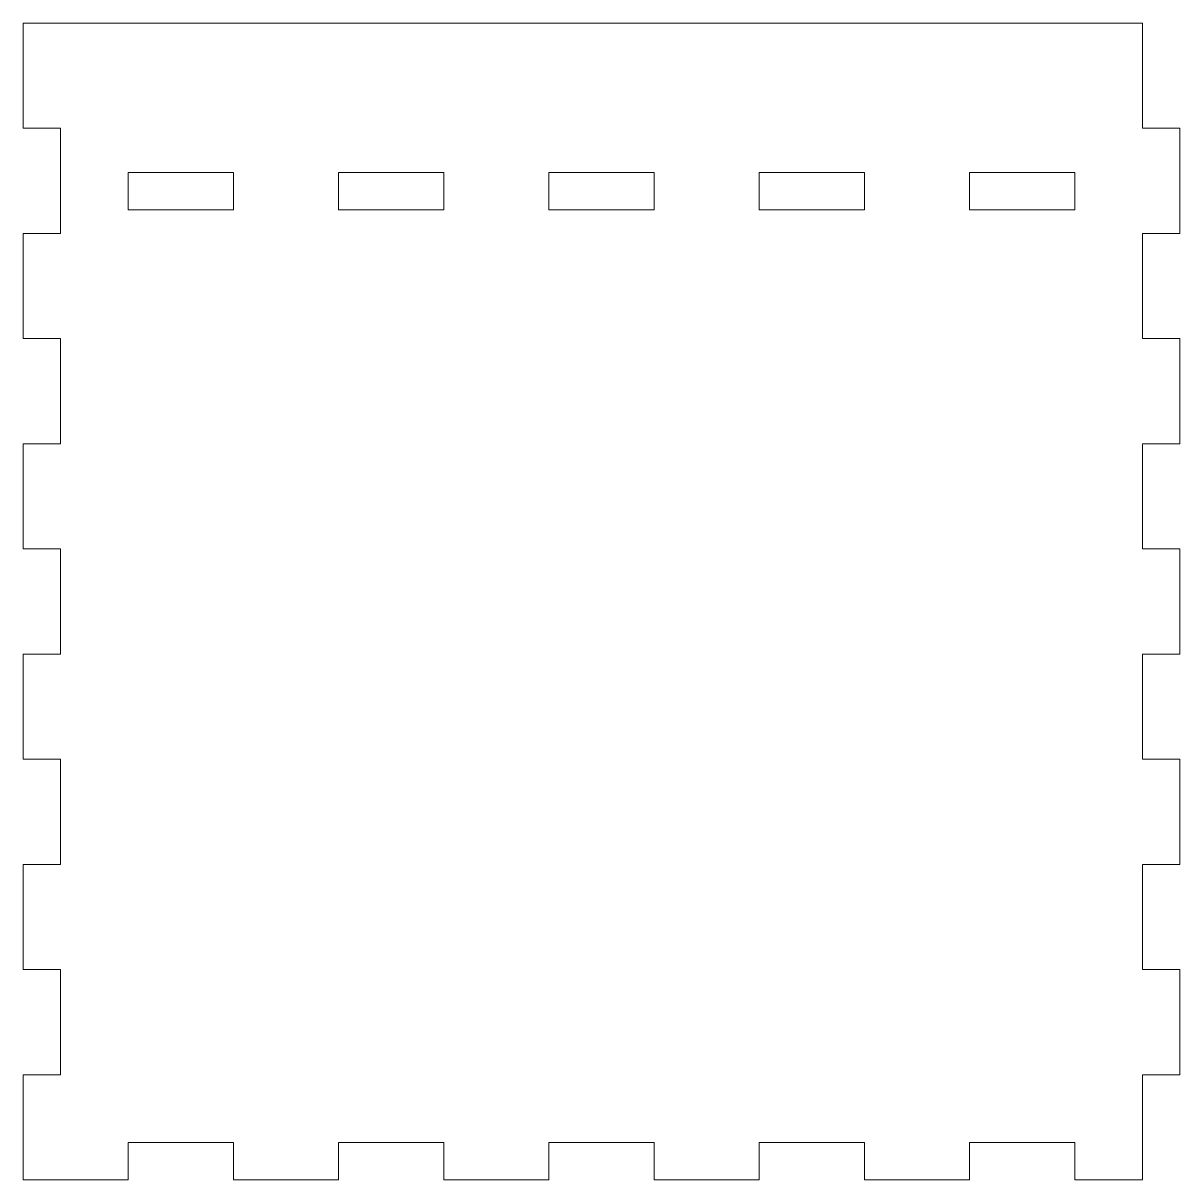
# Model space of a CAD drawing. Header units: inches. Extents: x -0.1 to 32.7, y -7.4 to 16.5.
# Drawn here: x 12.27 to 18.47, y 10.28 to 16.48 of the extents above; entities that cross this region are included whole.
import ezdxf

# ---------------------------------------------------------------- set-up
doc = ezdxf.new("R2010")
doc.units = ezdxf.units.IN
doc.header["$MEASUREMENT"] = 0
doc.layers.add('Layer 1', color=7, linetype='Continuous')

msp = doc.modelspace()

# ---------------------------------------------------------------- linework, layer by layer
at = {"layer": 'Layer 1', "color": 1, "lineweight": 18}
for points in [[(12.8384, 15.4847), (13.402, 15.4847), (13.402, 15.6847), (12.8384, 15.6847), (12.8384, 15.4847)], [(13.9657, 15.4847), (14.5293, 15.4847), (14.5293, 15.6847), (13.9657, 15.6847), (13.9657, 15.4847)], [(15.0929, 15.4847), (15.6566, 15.4847), (15.6566, 15.6847), (15.0929, 15.6847), (15.0929, 15.4847)], [(16.2202, 15.4847), (16.7838, 15.4847), (16.7838, 15.6847), (16.2202, 15.6847), (16.2202, 15.4847)], [(17.3475, 15.4847), (17.9111, 15.4847), (17.9111, 15.6847), (17.3475, 15.6847), (17.3475, 15.4847)]]:
    msp.add_lwpolyline(points, close=True, dxfattribs=at)
at = {"layer": 'Layer 1', "color": 1, "lineweight": 9}
for points in [[(12.2747, 16.4847), (12.2747, 16.4847), (18.2747, 16.4847), (18.2747, 16.4847)], [(12.2747, 15.9211), (12.2747, 15.9211), (12.2747, 16.4847), (12.2747, 16.4847)], [(18.2747, 15.9211), (18.2747, 15.9211), (18.2747, 16.4847), (18.2747, 16.4847)], [(12.4747, 15.9211), (12.4747, 15.9211), (12.2747, 15.9211), (12.2747, 15.9211)], [(18.4747, 15.9211), (18.4747, 15.9211), (18.2747, 15.9211), (18.2747, 15.9211)]]:
    msp.add_open_spline(points, degree=3, dxfattribs=at)
at = {"layer": 'Layer 1', "lineweight": 9}
for points in [[(12.4747, 15.3575), (12.4747, 15.3575), (12.4747, 15.9211), (12.4747, 15.9211)], [(18.4747, 15.3575), (18.4747, 15.3575), (18.4747, 15.9211), (18.4747, 15.9211)], [(12.2747, 14.7938), (12.2747, 14.7938), (12.2747, 15.3575), (12.2747, 15.3575)], [(12.4747, 15.3575), (12.4747, 15.3575), (12.2747, 15.3575), (12.2747, 15.3575)], [(18.2747, 14.7938), (18.2747, 14.7938), (18.2747, 15.3575), (18.2747, 15.3575)], [(18.4747, 15.3575), (18.4747, 15.3575), (18.2747, 15.3575), (18.2747, 15.3575)], [(12.4747, 14.7938), (12.4747, 14.7938), (12.2747, 14.7938), (12.2747, 14.7938)], [(12.4747, 14.2302), (12.4747, 14.2302), (12.4747, 14.7938), (12.4747, 14.7938)], [(18.4747, 14.7938), (18.4747, 14.7938), (18.2747, 14.7938), (18.2747, 14.7938)], [(18.4747, 14.2302), (18.4747, 14.2302), (18.4747, 14.7938), (18.4747, 14.7938)], [(12.2747, 13.6665), (12.2747, 13.6665), (12.2747, 14.2302), (12.2747, 14.2302)], [(12.4747, 14.2302), (12.4747, 14.2302), (12.2747, 14.2302), (12.2747, 14.2302)], [(18.2747, 13.6665), (18.2747, 13.6665), (18.2747, 14.2302), (18.2747, 14.2302)], [(18.4747, 14.2302), (18.4747, 14.2302), (18.2747, 14.2302), (18.2747, 14.2302)], [(12.4747, 13.6665), (12.4747, 13.6665), (12.2747, 13.6665), (12.2747, 13.6665)], [(12.4747, 13.1029), (12.4747, 13.1029), (12.4747, 13.6665), (12.4747, 13.6665)], [(18.4747, 13.6665), (18.4747, 13.6665), (18.2747, 13.6665), (18.2747, 13.6665)], [(18.4747, 13.1029), (18.4747, 13.1029), (18.4747, 13.6665), (18.4747, 13.6665)], [(12.2747, 12.5393), (12.2747, 12.5393), (12.2747, 13.1029), (12.2747, 13.1029)], [(12.4747, 13.1029), (12.4747, 13.1029), (12.2747, 13.1029), (12.2747, 13.1029)], [(18.2747, 12.5393), (18.2747, 12.5393), (18.2747, 13.1029), (18.2747, 13.1029)], [(18.4747, 13.1029), (18.4747, 13.1029), (18.2747, 13.1029), (18.2747, 13.1029)], [(12.4747, 12.5393), (12.4747, 12.5393), (12.2747, 12.5393), (12.2747, 12.5393)], [(12.4747, 11.9756), (12.4747, 11.9756), (12.4747, 12.5393), (12.4747, 12.5393)], [(18.4747, 12.5393), (18.4747, 12.5393), (18.2747, 12.5393), (18.2747, 12.5393)], [(18.4747, 11.9756), (18.4747, 11.9756), (18.4747, 12.5393), (18.4747, 12.5393)], [(12.2747, 11.412), (12.2747, 11.412), (12.2747, 11.9756), (12.2747, 11.9756)], [(12.4747, 11.9756), (12.4747, 11.9756), (12.2747, 11.9756), (12.2747, 11.9756)], [(18.2747, 11.412), (18.2747, 11.412), (18.2747, 11.9756), (18.2747, 11.9756)], [(18.4747, 11.9756), (18.4747, 11.9756), (18.2747, 11.9756), (18.2747, 11.9756)], [(12.4747, 11.412), (12.4747, 11.412), (12.2747, 11.412), (12.2747, 11.412)], [(12.4747, 10.8484), (12.4747, 10.8484), (12.4747, 11.412), (12.4747, 11.412)], [(18.4747, 11.412), (18.4747, 11.412), (18.2747, 11.412), (18.2747, 11.412)], [(18.4747, 10.8484), (18.4747, 10.8484), (18.4747, 11.412), (18.4747, 11.412)], [(12.2747, 10.2847), (12.2747, 10.2847), (12.2747, 10.8484), (12.2747, 10.8484)], [(12.4747, 10.8484), (12.4747, 10.8484), (12.2747, 10.8484), (12.2747, 10.8484)], [(18.2747, 10.2847), (18.2747, 10.2847), (18.2747, 10.8484), (18.2747, 10.8484)], [(18.4747, 10.8484), (18.4747, 10.8484), (18.2747, 10.8484), (18.2747, 10.8484)], [(12.8384, 10.4847), (12.8384, 10.4847), (12.8384, 10.2847), (12.8384, 10.2847)], [(12.8384, 10.4847), (12.8384, 10.4847), (13.402, 10.4847), (13.402, 10.4847)], [(13.402, 10.4847), (13.402, 10.4847), (13.402, 10.2847), (13.402, 10.2847)], [(13.9657, 10.4847), (13.9657, 10.4847), (13.9657, 10.2847), (13.9657, 10.2847)], [(13.9657, 10.4847), (13.9657, 10.4847), (14.5293, 10.4847), (14.5293, 10.4847)], [(14.5293, 10.4847), (14.5293, 10.4847), (14.5293, 10.2847), (14.5293, 10.2847)], [(15.0929, 10.4847), (15.0929, 10.4847), (15.0929, 10.2847), (15.0929, 10.2847)], [(15.0929, 10.4847), (15.0929, 10.4847), (15.6566, 10.4847), (15.6566, 10.4847)], [(15.6566, 10.4847), (15.6566, 10.4847), (15.6566, 10.2847), (15.6566, 10.2847)], [(16.2202, 10.4847), (16.2202, 10.4847), (16.2202, 10.2847), (16.2202, 10.2847)], [(16.2202, 10.4847), (16.2202, 10.4847), (16.7838, 10.4847), (16.7838, 10.4847)], [(16.7838, 10.4847), (16.7838, 10.4847), (16.7838, 10.2847), (16.7838, 10.2847)], [(17.3475, 10.4847), (17.3475, 10.4847), (17.3475, 10.2847), (17.3475, 10.2847)], [(17.3475, 10.4847), (17.3475, 10.4847), (17.9111, 10.4847), (17.9111, 10.4847)], [(17.9111, 10.4847), (17.9111, 10.4847), (17.9111, 10.2847), (17.9111, 10.2847)], [(12.2747, 10.2847), (12.2747, 10.2847), (12.8384, 10.2847), (12.8384, 10.2847)], [(13.402, 10.2847), (13.402, 10.2847), (13.9657, 10.2847), (13.9657, 10.2847)], [(14.5293, 10.2847), (14.5293, 10.2847), (15.0929, 10.2847), (15.0929, 10.2847)], [(15.6566, 10.2847), (15.6566, 10.2847), (16.2202, 10.2847), (16.2202, 10.2847)], [(16.7838, 10.2847), (16.7838, 10.2847), (17.3475, 10.2847), (17.3475, 10.2847)], [(17.9111, 10.2847), (17.9111, 10.2847), (18.2747, 10.2847), (18.2747, 10.2847)]]:
    msp.add_open_spline(points, degree=3, dxfattribs=at)

doc.saveas('drawing.dxf')
